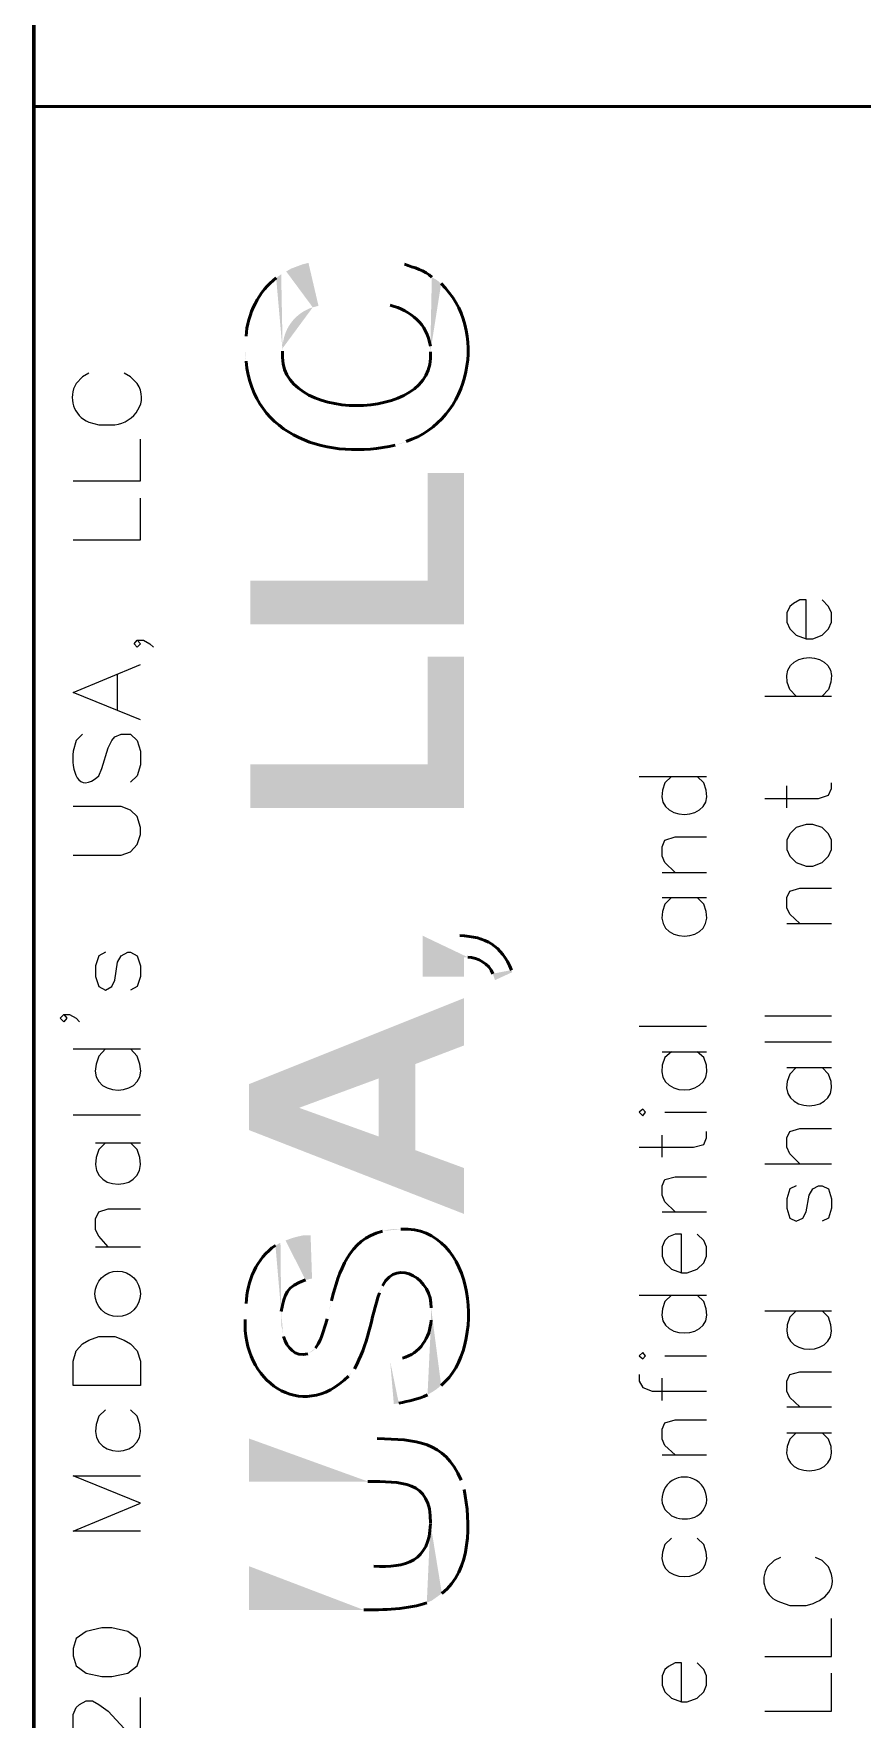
# Model space of a CAD drawing. Header units: inches. Extents: x 5 to 516, y -193 to 129.
# Drawn here: x 57.235 to 58.518, y -181.101 to -178.49 of the extents above; entities that cross this region are included whole.
import ezdxf

# ---------------------------------------------------------------- set-up
doc = ezdxf.new("R2010")
doc.units = ezdxf.units.IN
doc.header["$MEASUREMENT"] = 0
doc.layers.add('PDF7_Geometry', color=7, linetype='Continuous')
doc.layers.add('PDF7_Solid Fills', color=7, linetype='Continuous')

msp = doc.modelspace()

# ---------------------------------------------------------------- hatches: boundary and pattern name
at = {"layer": 'PDF7_Solid Fills', "transparency": 33554559}
h = msp.add_hatch(color=256, dxfattribs=at)
h.paths.add_polyline_path([(57.6179981, -178.8624497), (57.6202203, -178.9813386), (57.6202203, -178.9768942)], flags=0)
h.paths.add_polyline_path([(57.666887, -178.9135608, 0.3273069), (57.6202203, -178.9768942)], flags=0)
h.paths.add_polyline_path([(57.666887, -178.9135608), (57.6757759, -178.9113386), (57.6602203, -178.8446719), (57.6513314, -178.8468942), (57.6335536, -178.8535608), (57.6257759, -178.8580053)], flags=0)
h = msp.add_hatch(color=256, dxfattribs=at)
h.paths.add_polyline_path([(57.7791091, -178.9091167), (57.7868869, -178.9102279)], flags=0)
h.paths.add_polyline_path([(57.8491091, -178.9735612), (57.8491091, -178.9824501), (57.8513314, -178.8668945)], flags=0)
h.paths.add_polyline_path([(57.8091091, -178.8468945), (57.7991091, -178.8435612)], flags=0)
h = msp.add_hatch(color=256, dxfattribs=at)
h.paths.add_polyline_path([(57.5624425, -178.9780062), (57.5624425, -178.9880062), (57.5635536, -178.9968951)], flags=0)
h.paths.add_polyline_path([(57.7946648, -179.1268951), (57.8035536, -179.1246729), (57.8113314, -179.1213396)], flags=0)
h.paths.add_polyline_path([(57.8657759, -178.8768951), (57.8591092, -178.8713396), (57.8513314, -178.8668951), (57.8491092, -178.9824507)], flags=0)
h.paths.add_polyline_path([(57.6202203, -178.9813396), (57.6179981, -178.8624507), (57.6102203, -178.8680062)], flags=0)
h.paths.add_polyline_path([(57.5635536, -178.9580062), (57.5624425, -178.9680062)], flags=0)
for points in [[(57.5702203, -179.3368952), (57.5702203, -179.404673), (57.9013314, -179.404673), (57.9013314, -179.1702286), (57.8446647, -179.1702286), (57.8446647, -179.3368952)], [(57.5702203, -179.6213394), (57.5702203, -179.6891172), (57.9013314, -179.6891172), (57.9013314, -179.4546728), (57.8446647, -179.4546728), (57.8446647, -179.6213394)], [(57.5679981, -180.1168952), (57.6457759, -180.1535619), (57.7691093, -180.1080063), (57.7691093, -180.1980063), (57.8257759, -180.0857841), (57.9013315, -180.0568952), (57.9013315, -179.9835619)], [(57.5679981, -180.1168952), (57.5679981, -180.1880063), (57.9013315, -180.3180063), (57.9013315, -180.2468952), (57.8257759, -180.2191174), (57.8257759, -180.0857841), (57.7691093, -180.1980063), (57.6457759, -180.1535619)]]:
    msp.add_hatch(color=256, dxfattribs=at).paths.add_polyline_path(points)
h = msp.add_hatch(color=256, dxfattribs=at)
h.paths.add_polyline_path([(57.8368868, -179.8868944), (57.8368868, -179.9502277), (57.9013313, -179.9502277), (57.9013313, -179.9202277), (57.9068868, -179.9202277)], flags=0)
h.paths.add_polyline_path([(57.9457757, -179.9457833), (57.9491091, -179.9557833), (57.9757757, -179.943561), (57.9746646, -179.9402277)], flags=0)
h.paths.add_polyline_path([(57.8946646, -179.8868944), (57.8835535, -179.8868944)], flags=0)
h = msp.add_hatch(color=256, dxfattribs=at)
h.paths.add_polyline_path([(57.5624425, -180.4791163), (57.5624425, -180.4813385)], flags=0)
h.paths.add_polyline_path([(57.7224425, -180.5691163), (57.7235536, -180.5691163), (57.726887, -180.5635607), (57.7313314, -180.5580052)], flags=0)
h.paths.add_polyline_path([(57.7702203, -180.4402274), (57.7702203, -180.4380052), (57.7746648, -180.4291163)], flags=0)
h.paths.add_polyline_path([(57.8502203, -180.4635607), (57.8502203, -180.4735607), (57.8524425, -180.5935607), (57.8591092, -180.5891163), (57.8657759, -180.5835607)], flags=0)
h.paths.add_polyline_path([(57.8035536, -180.3413385), (57.7935536, -180.3413385), (57.7835536, -180.3424496), (57.7746648, -180.3446718)], flags=0)
h.paths.add_polyline_path([(57.6957759, -180.4524496), (57.6935536, -180.4635607), (57.6924425, -180.4668941), (57.6891092, -180.4802274)], flags=0)
h.paths.add_polyline_path([(57.6713314, -180.525783), (57.666887, -180.5302274), (57.6591092, -180.5346718)], flags=0)
h.paths.add_polyline_path([(57.6213314, -180.5080052), (57.6202203, -180.4991163), (57.6179981, -180.4902274), (57.6179981, -180.4791163), (57.616887, -180.3624496), (57.6091092, -180.3668941)], flags=0)
h.paths.add_polyline_path([(57.5635536, -180.4568941), (57.5624425, -180.4680052)], flags=0)
h = msp.add_hatch(color=256, dxfattribs=at)
h.paths.add_polyline_path([(57.616887, -180.3624498), (57.6179981, -180.4791165), (57.6179981, -180.4691165)], flags=0)
h.paths.add_polyline_path([(57.6557759, -180.4202276), (57.6657759, -180.4180054), (57.6635537, -180.3513387), (57.6513315, -180.3513387), (57.6413315, -180.3535609), (57.6335537, -180.3557832), (57.6246648, -180.3591165)], flags=0)
h = msp.add_hatch(color=256, dxfattribs=at)
h.paths.add_polyline_path([(57.7868869, -180.5468947), (57.7924424, -180.6124503), (57.8002202, -180.6113392)], flags=0)
h.paths.add_polyline_path([(57.8446647, -180.5980058), (57.8524424, -180.5935614), (57.8502202, -180.4735614), (57.8502202, -180.4824503)], flags=0)
h.paths.add_polyline_path([(57.8057758, -180.5413391), (57.7968869, -180.5446725)], flags=0)
h = msp.add_hatch(color=256, dxfattribs=at)
h.paths.add_polyline_path([(57.5679981, -180.6657833), (57.5679981, -180.73245), (57.7524426, -180.73245)], flags=0)
h.paths.add_polyline_path([(57.8491093, -180.7968944), (57.8513315, -180.9168944), (57.866887, -180.9057833)], flags=0)
h.paths.add_polyline_path([(57.9013315, -180.7446722), (57.8991092, -180.7368944), (57.896887, -180.7302277)], flags=0)
h.paths.add_polyline_path([(57.766887, -180.6657833), (57.7435537, -180.6657833)], flags=0)
h = msp.add_hatch(color=256, dxfattribs=at)
h.paths.add_polyline_path([(57.5679981, -180.8635609), (57.5679981, -180.9313387), (57.7457759, -180.9313387)], flags=0)
h.paths.add_polyline_path([(57.8435537, -180.9202276), (57.8513315, -180.9168943), (57.8491093, -180.7968943), (57.8491093, -180.7980054)], flags=0)
h.paths.add_polyline_path([(57.7613315, -180.8635609), (57.7479981, -180.8635609)], flags=0)

# ---------------------------------------------------------------- linework, layer by layer
at = {"layer": 'PDF7_Geometry', "lineweight": 60}
msp.add_lwpolyline([(57.2346648, -163.1857822), (57.2346648, -193.1846724)], dxfattribs=at)
at = {"layer": 'PDF7_Geometry', "lineweight": 50}
msp.add_lwpolyline([(57.2346648, -178.6024501), (59.9013316, -178.6024501)], dxfattribs=at)
at = {"layer": 'PDF7_Geometry', "lineweight": 15}
for points in [[(57.3202202, -179.0157836), (57.3102202, -179.0213392), (57.3002202, -179.0313392)], [(57.3946647, -179.0313392), (57.3846647, -179.0213392), (57.3746647, -179.0157836)], [(57.3202202, -179.0913392), (57.3357758, -179.0957836), (57.3602202, -179.0957836)], [(57.2957757, -179.1824503), (57.4002201, -179.1824503), (57.4002201, -179.1180058)], [(57.2957757, -179.2735611), (57.4002201, -179.2735611), (57.4002201, -179.2091166)], [(58.4313314, -179.426895), (58.4313314, -179.366895), (58.4213314, -179.366895), (58.4113314, -179.3724505), (58.4057759, -179.376895), (58.4013314, -179.386895), (58.4013314, -179.4013394), (58.4057759, -179.4113394), (58.4157759, -179.4213394), (58.4313314, -179.426895), (58.4413314, -179.426895), (58.4557759, -179.4213394), (58.4657759, -179.4113394), (58.4702203, -179.4013394), (58.4702203, -179.386895), (58.4657759, -179.376895), (58.4557759, -179.366895)], [(57.3946648, -179.4291171), (57.4002203, -179.4346727), (57.3946648, -179.4402282), (57.3902203, -179.4346727), (57.3946648, -179.4291171), (57.4046648, -179.4291171), (57.4146648, -179.4346727), (57.4202203, -179.4402282)], [(57.4002204, -179.55245), (57.2957759, -179.5102277), (57.4002204, -179.4668944)], [(57.3646646, -179.536895), (57.3646646, -179.4824506)], [(58.415776, -179.5157836), (58.405776, -179.5057836)], [(58.465776, -179.5057836), (58.455776, -179.5157836)], [(58.3668871, -179.5157836), (58.4702204, -179.5157836)], [(57.3102204, -179.5746724), (57.3002204, -179.5846724), (57.2957759, -179.6013391)], [(57.3357759, -179.6391169), (57.3402204, -179.6280057), (57.3502204, -179.5957835), (57.3557759, -179.5846724), (57.3602204, -179.5791168), (57.3702204, -179.5746724), (57.3846648, -179.5746724), (57.3946648, -179.5846724), (57.4002204, -179.6013391), (57.4002204, -179.6224502), (57.3946648, -179.6391169), (57.3846648, -179.6491169)], [(58.1724426, -179.6402276), (58.2768871, -179.6402276)], [(58.2224426, -179.6402276), (58.2124426, -179.6502276)], [(58.2724426, -179.6502276), (58.2624426, -179.6402276)], [(58.3668871, -179.6746729), (58.4502204, -179.6746729), (58.465776, -179.6691173), (58.4702204, -179.6591173), (58.4702204, -179.6502284)], [(58.4013315, -179.6891167), (58.4013315, -179.6546723)], [(57.2957757, -179.7624505), (57.3702201, -179.7624505), (57.3846646, -179.7568949), (57.3946646, -179.7457838), (57.4002201, -179.7302282), (57.4002201, -179.7191171), (57.3946646, -179.7024505), (57.3846646, -179.6924505), (57.3702201, -179.6868949), (57.2957757, -179.6868949)], [(58.2279982, -179.7891172), (58.2124426, -179.7735616), (58.2079982, -179.7635616), (58.2079982, -179.7491172), (58.2124426, -179.7391172), (58.2279982, -179.7335616), (58.2768871, -179.7335616)], [(58.2079981, -179.7891172), (58.276887, -179.7891172)], [(58.4213316, -179.8680051), (58.405776, -179.8535607), (58.4013316, -179.8435607), (58.4013316, -179.8280051), (58.405776, -179.8180051), (58.4213316, -179.8135607), (58.4702205, -179.8135607)], [(58.2079981, -179.8280056), (58.276887, -179.8280056)], [(58.2224426, -179.8280056), (58.2124426, -179.8380056)], [(58.2724426, -179.8380056), (58.2624426, -179.8280056)], [(58.4013315, -179.8680051), (58.4702204, -179.8680051)], [(57.3457759, -179.91245), (57.3357759, -179.9180056), (57.3302203, -179.9335611), (57.3302203, -179.9502278), (57.3357759, -179.9657834), (57.3457759, -179.9713389), (57.3557759, -179.9657834), (57.3602203, -179.9557834), (57.3646648, -179.9280056), (57.3702203, -179.9180056), (57.3802203, -179.91245), (57.3846648, -179.91245), (57.3946648, -179.9180056), (57.4002203, -179.9335611), (57.4002203, -179.9502278), (57.3946648, -179.9657834), (57.3846648, -179.9713389)], [(57.2813312, -180.0091173), (57.2857757, -180.0146728), (57.2813312, -180.0202284), (57.2757757, -180.0146728), (57.2813312, -180.0091173), (57.2902201, -180.0091173), (57.3002201, -180.0146728), (57.3057757, -180.0202284)], [(58.1724426, -180.0268943), (58.2768871, -180.0268943)], [(58.3668871, -180.0113394), (58.4702204, -180.0113394)], [(58.3668871, -180.0513389), (58.4702204, -180.0513389)], [(57.2957757, -180.0624496), (57.4002201, -180.0624496)], [(57.3457759, -180.0624496), (57.3357759, -180.0735607)], [(57.3946648, -180.0735607), (57.3846648, -180.0624496)], [(58.2079981, -180.066895), (58.276887, -180.066895)], [(58.2224426, -180.066895), (58.2124426, -180.0757839)], [(58.2724426, -180.0757839), (58.2624426, -180.066895)], [(58.4013315, -180.0913396), (58.4702204, -180.0913396)], [(58.415776, -180.0913396), (58.405776, -180.1013396)], [(58.465776, -180.1013396), (58.455776, -180.0913396)], [(58.2124424, -180.1602279), (58.2768868, -180.1602279)], [(57.2957757, -180.1646722), (57.4002201, -180.1646722)], [(58.4213316, -180.2402281), (58.405776, -180.2246725), (58.4013316, -180.2146725), (58.4013316, -180.2002281), (58.405776, -180.1902281), (58.4213316, -180.1857836), (58.4702205, -180.1857836)], [(57.3302201, -180.208006), (57.4002201, -180.208006)], [(57.3457759, -180.208006), (57.3357759, -180.218006)], [(57.3946648, -180.218006), (57.3846648, -180.208006)], [(58.1724426, -180.2146724), (58.2568871, -180.2146724), (58.2724426, -180.210228), (58.2768871, -180.200228), (58.2768871, -180.190228)], [(58.2079981, -180.2302285), (58.2079981, -180.195784)], [(58.3668871, -180.2402281), (58.4702204, -180.2402281)], [(58.2279982, -180.3146729), (58.2124426, -180.2991173), (58.2079982, -180.2891173), (58.2079982, -180.2746729), (58.2124426, -180.2646729), (58.2279982, -180.2602284), (58.2768871, -180.2602284)], [(58.415776, -180.2746722), (58.405776, -180.2791167), (58.4013315, -180.2946722), (58.4013315, -180.3091167), (58.405776, -180.3246722), (58.415776, -180.3291167), (58.425776, -180.3246722), (58.4313315, -180.3146722), (58.435776, -180.2891167), (58.4413315, -180.2791167), (58.4502204, -180.2746722), (58.455776, -180.2746722), (58.465776, -180.2791167), (58.4702204, -180.2946722), (58.4702204, -180.3091167), (58.465776, -180.3246722), (58.455776, -180.3291167)], [(57.3502202, -180.3691174), (57.3357757, -180.3524507), (57.3302202, -180.3424507), (57.3302202, -180.325784), (57.3357757, -180.3146729), (57.3502202, -180.3102285), (57.4002202, -180.3102285)], [(58.2079981, -180.3146729), (58.276887, -180.3146729)], [(57.3302201, -180.3691174), (57.4002201, -180.3691174)], [(58.237998, -180.4091169), (58.237998, -180.3491169), (58.227998, -180.3491169), (58.217998, -180.3535613), (58.2124425, -180.3591169), (58.207998, -180.3691169), (58.207998, -180.3835613), (58.2124425, -180.3935613), (58.2224425, -180.4035613), (58.237998, -180.4091169), (58.2468869, -180.4091169), (58.2624425, -180.4035613), (58.2724425, -180.3935613), (58.2768869, -180.3835613), (58.2768869, -180.3691169), (58.2724425, -180.3591169), (58.2624425, -180.3491169)], [(58.1724426, -180.443561), (58.2768871, -180.443561)], [(58.2224426, -180.443561), (58.2124426, -180.453561)], [(58.2724426, -180.453561), (58.2624426, -180.443561)], [(58.3668871, -180.4680056), (58.4702204, -180.4680056)], [(58.415776, -180.4680056), (58.405776, -180.4780056)], [(58.465776, -180.4780056), (58.455776, -180.4680056)], [(58.2124424, -180.5380062), (58.2768868, -180.5380062)], [(58.1724426, -180.566895), (58.1724426, -180.576895), (58.1779982, -180.586895), (58.1924426, -180.5924506), (58.2768871, -180.5924506)], [(58.2079981, -180.6068945), (58.2079981, -180.5724501)], [(58.4213316, -180.6168953), (58.405776, -180.6024508), (58.4013316, -180.5924508), (58.4013316, -180.5768952), (58.405776, -180.5668952), (58.4213316, -180.5624508), (58.4702205, -180.5624508)], [(57.3457759, -180.6213395), (57.3357759, -180.6313395)], [(57.3946648, -180.6313395), (57.3846648, -180.6213395)], [(58.4013315, -180.6168953), (58.4702204, -180.6168953)], [(58.2279982, -180.6913389), (58.2124426, -180.6768945), (58.2079982, -180.6668945), (58.2079982, -180.6513389), (58.2124426, -180.6413389), (58.2279982, -180.6368945), (58.2768871, -180.6368945)], [(58.4013315, -180.6568948), (58.4702204, -180.6568948)], [(58.415776, -180.6568948), (58.405776, -180.6668948)], [(58.465776, -180.6668948), (58.455776, -180.6568948)], [(58.2079981, -180.6913389), (58.276887, -180.6913389)], [(57.4002204, -180.8091176), (57.2957759, -180.8091176), (57.4002204, -180.7657842), (57.2957759, -180.723562), (57.4002204, -180.723562)], [(58.2224426, -180.8202282), (58.2124426, -180.8302282)], [(58.2724426, -180.8302282), (58.2624426, -180.8202282)], [(58.3913314, -180.8502282), (58.3813314, -180.8546726), (58.3713314, -180.8646726)], [(58.4657758, -180.8646726), (58.4557758, -180.8546726), (58.4457758, -180.8502282)], [(58.3913314, -180.919117), (58.4057758, -180.9246726), (58.4313314, -180.9246726)], [(58.3668871, -181.003562), (58.4702204, -181.003562), (58.4702204, -180.9446731)], [(58.237998, -181.0735615), (58.237998, -181.0135615), (58.227998, -181.0135615), (58.217998, -181.019117), (58.2124425, -181.0235615), (58.207998, -181.0335615), (58.207998, -181.0480059), (58.2124425, -181.0580059), (58.2224425, -181.0680059), (58.237998, -181.0735615), (58.2468869, -181.0735615), (58.2624425, -181.0680059), (58.2724425, -181.0580059), (58.2768869, -181.0480059), (58.2768869, -181.0335615), (58.2724425, -181.0235615), (58.2624425, -181.0135615)], [(58.3668871, -181.0880053), (58.4702204, -181.0880053), (58.4702204, -181.0291164)], [(57.3202202, -181.1368945), (57.3157758, -181.1368945), (57.3057758, -181.1313389), (57.3002202, -181.1257834), (57.2957758, -181.1146723), (57.2957758, -181.0935611), (57.3002202, -181.08245), (57.3057758, -181.0780056), (57.3157758, -181.07245), (57.3257758, -181.07245), (57.3357758, -181.0780056), (57.3502202, -181.0880056), (57.4002202, -181.14245), (57.4002202, -181.0668945)]]:
    msp.add_lwpolyline(points, dxfattribs=at)
for points in [[(58.4013315, -179.7535619), (58.405776, -179.7635619), (58.415776, -179.7735619), (58.4313315, -179.7791175), (58.4413315, -179.7791175), (58.455776, -179.7735619), (58.465776, -179.7635619), (58.4702204, -179.7535619), (58.4702204, -179.7391175), (58.465776, -179.7291175), (58.455776, -179.7191175), (58.4413315, -179.714673), (58.4313315, -179.714673), (58.415776, -179.7191175), (58.405776, -179.7291175), (58.4013315, -179.7391175)], [(58.1779982, -180.1657832), (58.1824427, -180.1602277), (58.1779982, -180.1557832), (58.1724427, -180.1602277)], [(57.4002204, -180.583561), (57.2957759, -180.583561), (57.2957759, -180.5457832), (57.3002204, -180.5302277), (57.3102204, -180.5191166), (57.3202204, -180.513561), (57.3357759, -180.5080054), (57.3602204, -180.5080054), (57.3746648, -180.513561), (57.3846648, -180.5191166), (57.3946648, -180.5302277), (57.4002204, -180.5457832)], [(58.1779982, -180.5424504), (58.1824427, -180.538006), (58.1779982, -180.5324504), (58.1724427, -180.538006)], [(57.2957757, -181.0024498), (57.3002201, -181.0180054), (57.3157757, -181.0291165), (57.3402201, -181.0346721), (57.3557757, -181.0346721), (57.3802201, -181.0291165), (57.3946646, -181.0180054), (57.4002201, -181.0024498), (57.4002201, -180.9913387), (57.3946646, -180.9757832), (57.3802201, -180.9646721), (57.3557757, -180.9591165), (57.3402201, -180.9591165), (57.3157757, -180.9646721), (57.3002201, -180.9757832), (57.2957757, -180.9913387)]]:
    msp.add_lwpolyline(points, close=True, dxfattribs=at)
msp.add_lwpolyline([(58.276887, -180.7657837, 1.169547598), (58.2079981, -180.7657837), (58.2124426, -180.7757837), (58.2224426, -180.7857837)], format="xyb", dxfattribs=at)
msp.add_circle((57.3646587, -180.4418169), 0.0352037, dxfattribs=at)
at = {"layer": 'PDF7_Geometry', "lineweight": 50}
for points in [[(57.8513314, -178.8668945), (57.8411462, -178.8559501), (57.8228869, -178.8520797), (57.8091091, -178.8468945)], [(57.6102203, -178.8680062), (57.5841647, -178.8869692), (57.564924, -178.9255803), (57.5635536, -178.9580062)], [(57.8113314, -179.1213396), (57.9125537, -179.0887099), (57.9393314, -178.9474322), (57.8657759, -178.8768951)], [(57.7868869, -178.9102279), (57.8190536, -178.9190797), (57.8440536, -178.9391353), (57.8491091, -178.9735612)], [(57.8491092, -178.9824507), (57.8607759, -179.0942655), (57.6076462, -179.0931729), (57.6202203, -178.9813396)], [(57.5635536, -178.9968951), (57.5740721, -179.1150062), (57.6935351, -179.1511729), (57.7946648, -179.1268951)], [(57.9746646, -179.9402277), (57.9586646, -179.9019499), (57.9351646, -179.8883759), (57.8946646, -179.8868944)], [(57.9068868, -179.9202277), (57.9227387, -179.9203018), (57.9397572, -179.9303573), (57.9457757, -179.9457833)], [(57.7746648, -180.3446718), (57.7221648, -180.3581718), (57.7081092, -180.4065052), (57.6957759, -180.4524496)], [(57.8657759, -180.5835607), (57.9366833, -180.5252089), (57.920387, -180.336357), (57.8035536, -180.3413385)], [(57.6091092, -180.3668941), (57.5791833, -180.3861533), (57.5656462, -180.4225978), (57.5635536, -180.4568941)], [(57.7746648, -180.4291163), (57.7992573, -180.3840422), (57.8524796, -180.4213385), (57.8502203, -180.4635607)], [(57.6179981, -180.4691165), (57.62385, -180.440098), (57.6257018, -180.4313387), (57.6557759, -180.4202276)], [(57.7313314, -180.5580052), (57.7522944, -180.521783), (57.7570166, -180.4791348), (57.7702203, -180.4402274)], [(57.5624425, -180.4813385), (57.556424, -180.5759311), (57.6487018, -180.6432644), (57.7224425, -180.5691163)], [(57.6891092, -180.4802274), (57.6827944, -180.5021163), (57.6829425, -180.5060237), (57.6713314, -180.525783)], [(57.8502202, -180.4824503), (57.8487758, -180.5094873), (57.8326647, -180.5342095), (57.8057758, -180.5413391)], [(57.6591092, -180.5346718), (57.6385166, -180.5396533), (57.6276092, -180.5252274), (57.6213314, -180.5080052)], [(57.8002202, -180.6113392), (57.8162387, -180.6076354), (57.8297017, -180.6053021), (57.8446647, -180.5980058)], [(57.896887, -180.7302277), (57.8697759, -180.6686722), (57.8259241, -180.6677833), (57.766887, -180.6657833)], [(57.7524426, -180.73245), (57.8013685, -180.7330055), (57.8511093, -180.7297277), (57.8491093, -180.7968944)], [(57.866887, -180.9057833), (57.9126834, -180.8708389), (57.9116833, -180.79545), (57.9013315, -180.7446722)], [(57.8491093, -180.7980054), (57.8476648, -180.8556535), (57.8111093, -180.8665609), (57.7613315, -180.8635609)], [(57.7457759, -180.9313387), (57.7729796, -180.9314684), (57.8179981, -180.9304313), (57.8435537, -180.9202276)]]:
    msp.add_open_spline(points, degree=3, dxfattribs=at)
at = {"layer": 'PDF7_Geometry', "lineweight": 15}
for points in [[(57.3002202, -179.0313392), (57.2878313, -179.0533762), (57.2959054, -179.0820799), (57.3202202, -179.0913392)], [(57.3602202, -179.0957836), (57.3906832, -179.0917095), (57.4141832, -179.0593762), (57.3946647, -179.0313392)], [(58.405776, -179.5057836), (58.3764611, -179.439654), (58.4951093, -179.4394873), (58.465776, -179.5057836)], [(57.2957759, -179.6013391), (57.292313, -179.6296354), (57.3024426, -179.6693206), (57.3357759, -179.6391169)], [(58.2124426, -179.6502276), (58.1817759, -179.7153016), (58.3031277, -179.7153016), (58.2724426, -179.6502276)], [(58.2124426, -179.8380056), (58.1827944, -179.9040427), (58.3020907, -179.9040427), (58.2724426, -179.8380056)], [(57.3357759, -180.0735607), (57.3021833, -180.1436903), (57.4282574, -180.1436903), (57.3946648, -180.0735607)], [(58.2124426, -180.0757839), (58.1814426, -180.142395), (58.3034426, -180.142395), (58.2724426, -180.0757839)], [(58.405776, -180.1013396), (58.3756278, -180.1665433), (58.4959426, -180.1666544), (58.465776, -180.1013396)], [(57.3357759, -180.218006), (57.3032388, -180.2898764), (57.4272018, -180.2898579), (57.3946648, -180.218006)], [(58.2124426, -180.453561), (58.1819796, -180.5186722), (58.3029055, -180.5186722), (58.2724426, -180.453561)], [(58.405776, -180.4780056), (58.3764611, -180.5441353), (58.4951093, -180.5443019), (58.465776, -180.4780056)], [(57.3357759, -180.6313395), (57.3032388, -180.7032099), (57.4272018, -180.7031914), (57.3946648, -180.6313395)], [(58.405776, -180.6668948), (58.3756278, -180.7320985), (58.4959426, -180.7322096), (58.465776, -180.6668948)], [(58.2224426, -180.7857837), (58.2435352, -180.7952467), (58.2699241, -180.7912652), (58.276887, -180.7657837)], [(58.2124426, -180.8302282), (58.1827944, -180.8962653), (58.3020907, -180.8962653), (58.2724426, -180.8302282)], [(58.3713314, -180.8646726), (58.3585166, -180.8850059), (58.3676647, -180.9127652), (58.3913314, -180.919117)], [(58.4313314, -180.9246726), (58.461424, -180.9170059), (58.4825536, -180.8972096), (58.4657758, -180.8646726)]]:
    msp.add_open_spline(points, degree=3, dxfattribs=at)

doc.saveas('drawing.dxf')
